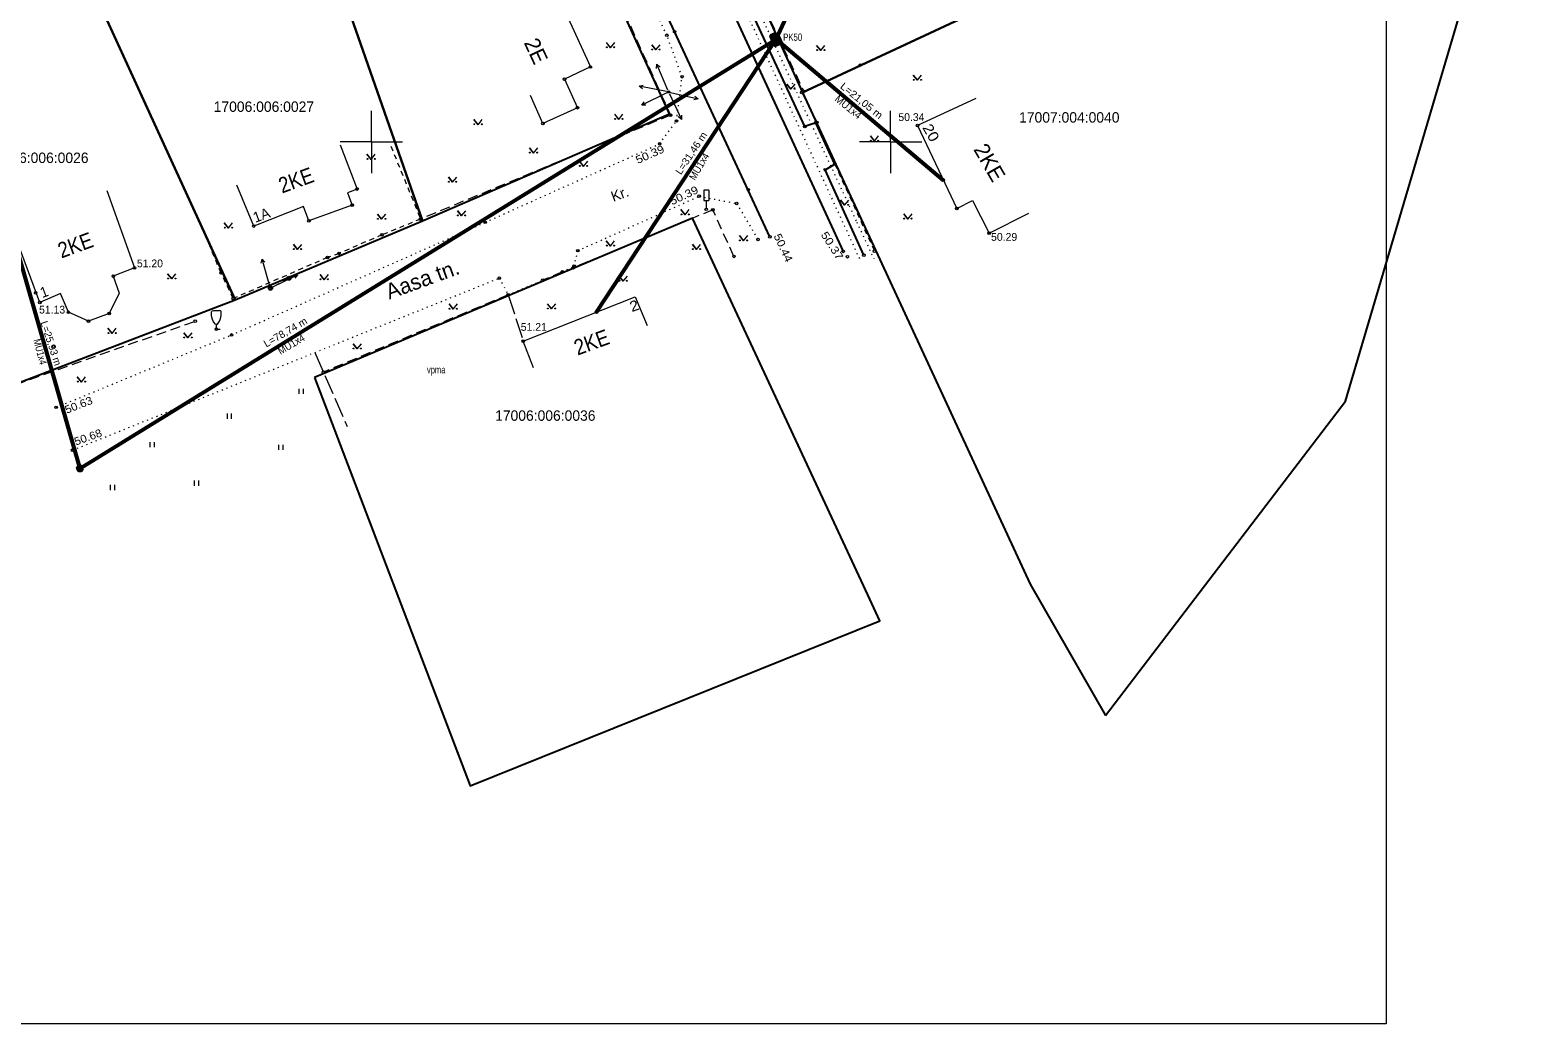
# Model space of a CAD drawing. Extents: x 641674 to 641912, y 6455065 to 6455350.
# Drawn here: x 641767.1 to 641912.3, y 6455065.1 to 6455160.8 of the extents above; entities that cross this region are included whole.
import ezdxf
from ezdxf.enums import TextEntityAlignment as Align

# ---------------------------------------------------------------- set-up
doc = ezdxf.new("R2010")
doc.units = 0
doc.header["$LTSCALE"] = 0.32
doc.header["$PDMODE"] = 32
doc.header["$PDSIZE"] = 0.16
for name, pattern in [('DOTTED', [1.5, 0.3, -1.2]), ('LONG_DASHED', [7.5, 6, -1.5]), ('MEDIUM_DASHED', [4.5, 3, -1.5]), ('SHORT_DASHED', [2.7, 1.5, -1.2])]:
    doc.linetypes.add(name, pattern=pattern)
for name, color, linetype, lineweight in [('1', 7, 'Continuous', 13), ('16', 7, 'Continuous', 53), ('17', 7, 'DOTTED', 13), ('2', 7, 'Continuous', 13), ('20', 7, 'Continuous', 13), ('26', 7, 'Continuous', 13), ('28', 7, 'SHORT_DASHED', 13), ('30', 7, 'Continuous', 25), ('40', 7, 'Continuous', 25), ('41', 7, 'Continuous', 13), ('44', 7, 'Continuous', 13), ('61', 7, 'Continuous', 13), ('62', 7, 'Continuous', 13), ('63', 7, 'Continuous', 13)]:
    doc.layers.add(name, color=color, linetype=linetype, lineweight=lineweight)
doc.layers.add('58', color=7, linetype='Continuous')
doc.layers.add('59', color=7, linetype='Continuous')

msp = doc.modelspace()

# ---------------------------------------------------------------- hatches: boundary and pattern name
at = {"layer": '26'}
for points in [[(641838.9131, 6455160.0463, 1), (641838.8895, 6455160.1015, 1)], [(641839.0705, 6455159.6785, 1), (641839.0469, 6455159.7337, 1)]]:
    msp.add_hatch(color=256, dxfattribs=at).paths.add_polyline_path(points)

# ---------------------------------------------------------------- linework, layer by layer
at = {"layer": '1'}
for points in [[(641812.28, 6455162.72), (641817.51, 6455165.09), (641821.09, 6455157.22), (641818.6, 6455156.05), (641819.85, 6455153.3), (641816.52, 6455151.78), (641815.33, 6455154.47)], [(641858.22, 6455154.2), (641852.6, 6455151.58), (641856.38, 6455143.6), (641857.9, 6455144.36), (641859.5, 6455141.23), (641863.3, 6455143.14)], [(641774.51, 6455145.32), (641777.19, 6455137.88), (641775.15, 6455137.08), (641775.7, 6455135.44), (641774.76, 6455133.5), (641772.76, 6455132.76), (641770.82, 6455133.61), (641770.07, 6455135.41), (641768.07, 6455134.56), (641764.74, 6455143.57)], [(641815.62, 6455128.28), (641814.63, 6455130.83), (641825.4, 6455135.11), (641826.55, 6455132.33)]]:
    msp.add_lwpolyline(points, dxfattribs=at)
at = {"layer": '16'}
msp.add_line((641844.35, 6455171.62), (641838.97, 6455159.9), dxfattribs=at)
for points in [[(641764.76, 6455143.5), (641771.94, 6455118.58), (641838.97, 6455159.9)], [(641821.68, 6455133.62), (641838.97, 6455159.9), (641855.06, 6455146.33)]]:
    msp.add_lwpolyline(points, dxfattribs=at)
for centre in [(641838.97, 6455159.9), (641771.94, 6455118.58)]:
    msp.add_circle(centre, 0.2, dxfattribs=at)
at = {"layer": '17'}
for points in [[(641754.57, 6455251.41), (641788.79, 6455262.94), (641797.83, 6455243.53), (641805.19, 6455227.73), (641818.34, 6455200.48), (641828.14, 6455179.76), (641847.13, 6455138.49)], [(641794.96, 6455254.4), (641806.37, 6455229.76), (641811.57, 6455218.02), (641816.25, 6455207.12), (641819.63, 6455200.18), (641823.79, 6455191.63), (641824.31, 6455190.56), (641829.02, 6455180.42), (641836.36, 6455164.65), (641838.36, 6455160.33)], [(641838.89, 6455159.2), (641846.74, 6455142.29), (641848.39, 6455138.75)]]:
    msp.add_lwpolyline(points, dxfattribs=at)
at = {"layer": '2'}
msp.add_lwpolyline([(641796.98, 6455149.73), (641798.62, 6455145.47), (641797.71, 6455145.1), (641798.16, 6455143.92), (641793.99, 6455142.41), (641793.46, 6455143.78), (641788.67, 6455141.91), (641787.05, 6455145.84)], dxfattribs=at)
at = {"layer": '20'}
msp.add_line((641828.63, 6455154.82), (641828.63, 6455154.81), dxfattribs=at)
msp.add_line((641828.63, 6455154.82), (641828.63, 6455154.81), dxfattribs=at)
msp.add_line((641828.63, 6455154.82), (641828.63, 6455154.81), dxfattribs=at)
msp.add_circle((641828.63, 6455154.81), 0.0004, dxfattribs=at)
msp.add_arc((641828.631, 6455154.814), 0.0004, 179.93931, 0.0607, dxfattribs=at)
msp.add_point((641828.63, 6455154.82), dxfattribs=at)
at = {"layer": '26'}
for p, q in [((641832.5, 6455145.37), (641832.5, 6455144.37)), ((641832, 6455144.37), (641832.5, 6455144.37)), ((641832.25, 6455144.37), (641832.25, 6455143.62))]:
    msp.add_line(p, q, dxfattribs=at)
at = {"layer": '26', "linetype": 'MEDIUM_DASHED'}
msp.add_line((641790.28, 6455135.94), (641792.05, 6455136.88), dxfattribs=at)
at = {"layer": '26', "lineweight": 53}
msp.add_lwpolyline([(641839.06, 6455160.47), (641839.45, 6455159.55), (641838.9, 6455159.31), (641838.51, 6455160.23)], close=True, dxfattribs=at)
at = {"layer": '26'}
msp.add_lwpolyline([(641832.5, 6455145.37), (641832, 6455145.37), (641832, 6455144.37)], dxfattribs=at)
at = {"layer": '26', "lineweight": 53}
for centre in [(641838.9013, 6455160.0739), (641839.0587, 6455159.7061)]:
    msp.add_circle(centre, 0.03, dxfattribs=at)
at = {"layer": '26'}
for centre, radius in [((641832.25, 6455143.52), 0.1), ((641790.28, 6455135.94), 0.2), ((641792.05, 6455136.88), 0.2)]:
    msp.add_circle(centre, radius, dxfattribs=at)
at = {"layer": '28', "linetype": 'MEDIUM_DASHED'}
for p, q in [((641834.73, 6455169.55), (641841.64, 6455154.87)), ((641818.39, 6455137.51), (641816.52, 6455136.7)), ((641813.17, 6455135.29), (641795.38, 6455127.85))]:
    msp.add_line(p, q, dxfattribs=at)
at = {"layer": '28'}
msp.add_line((641844.63, 6455147.88), (641848.45, 6455139.49), dxfattribs=at)
at = {"layer": '28', "linetype": 'MEDIUM_DASHED'}
for points in [[(641821.99, 6455167.74), (641828.8, 6455152.58), (641804.74, 6455142.58)], [(641834.92, 6455138.99), (641832.88, 6455143.47), (641819.45, 6455137.9)]]:
    msp.add_lwpolyline(points, dxfattribs=at)
at = {"layer": '28'}
for points in [[(641852.11, 6455159.72), (641847.1, 6455157.41), (641841.46, 6455154.77), (641842.91, 6455151.89)], [(641801.87, 6455149.61), (641804.74, 6455142.58), (641801.02, 6455141.06), (641796.89, 6455139.28)], [(641796.89, 6455139.28), (641795.78, 6455138.89), (641786.7, 6455134.93), (641785.53, 6455137.39), (641783.43, 6455142.44)]]:
    msp.add_lwpolyline(points, dxfattribs=at)
at = {"layer": '30'}
for points in [[(641790.11, 6455260.84), (641797.49, 6455243.1), (641806.17, 6455224.3), (641815.36, 6455204.4), (641824.94, 6455183.83), (641834.47, 6455163.26), (641845.44, 6455139.47)], [(641838.38, 6455140.87), (641829.2, 6455160.62), (641819.75, 6455181.03), (641810.28, 6455201.82), (641800.87, 6455221.69), (641792.3, 6455240.63), (641786.31, 6455252.76), (641783.37, 6455256.35)], [(641842.8, 6455151.84), (641841.74, 6455151.49), (641833.61, 6455169.02), (641834.73, 6455169.7)], [(641847.42, 6455139.11), (641843.71, 6455147.33), (641844.63, 6455147.88), (641842.8, 6455151.84)]]:
    msp.add_lwpolyline(points, dxfattribs=at)
at = {"layer": '30', "linetype": 'DOTTED', "lineweight": 13}
for points in [[(641829.92, 6455156.28), (641828.46, 6455160.27), (641818.83, 6455180.6), (641809.22, 6455201), (641803.2, 6455211.22), (641801.01, 6455211.67), (641785.85, 6455205), (641768.79, 6455197.26), (641769.07, 6455195.56), (641770.79, 6455190.94)], [(641769.65, 6455124.46), (641786.54, 6455131.43), (641810.97, 6455142.27), (641827.76, 6455149.82), (641829.39, 6455152.02), (641829.92, 6455156.28)], [(641818.39, 6455137.51), (641819.53, 6455138.05), (641819.88, 6455139.54), (641831.57, 6455144.78), (641835.18, 6455144.08), (641837.23, 6455140.61)], [(641771.23, 6455120.34), (641812.32, 6455136.9), (641813.17, 6455135.29), (641816.52, 6455136.7)]]:
    msp.add_lwpolyline(points, dxfattribs=at)
at = {"layer": '40'}
for points in [[(641841.52, 6455154.76), (641912.33, 6455187.79), (641889.68, 6455201.4), (641832.46, 6455174.63)], [(641870.71, 6455094.8), (641893.82, 6455125.06), (641912.33, 6455187.79), (641841.52, 6455154.76), (641863.43, 6455107.43)], [(641804.93, 6455142.42), (641828.72, 6455152.71), (641814.9, 6455182.96), (641793.94, 6455173.83)], [(641786.89, 6455134.82), (641804.93, 6455142.42), (641793.94, 6455173.83), (641791.85, 6455173.08), (641773.3, 6455164.44)], [(641744.46, 6455118.58), (641786.89, 6455134.82), (641769.97, 6455171.73), (641746.52, 6455160.78), (641732.79, 6455154.37)], [(641794.53, 6455127.34), (641809.51, 6455088.02), (641848.98, 6455103.91), (641847.81, 6455106.42), (641830.93, 6455142.66)]]:
    msp.add_lwpolyline(points, close=True, dxfattribs=at)
at = {"layer": '41', "linetype": 'LONG_DASHED'}
for p, q in [((641813.17, 6455135.29), (641814.63, 6455130.83)), ((641794.55, 6455129.74), (641797.67, 6455122.63))]:
    msp.add_line(p, q, dxfattribs=at)
at = {"layer": '41'}
for p, q in [((641793.05, 6455125.75), (641793.05, 6455126.25)), ((641793.45, 6455125.75), (641793.45, 6455126.25)), ((641786.14, 6455123.36), (641786.14, 6455123.86)), ((641786.54, 6455123.36), (641786.54, 6455123.86)), ((641778.71, 6455120.62), (641778.71, 6455121.12)), ((641779.11, 6455120.62), (641779.11, 6455121.12)), ((641791.1, 6455120.36), (641791.1, 6455120.86)), ((641791.5, 6455120.36), (641791.5, 6455120.86)), ((641782.97, 6455116.92), (641782.97, 6455117.42)), ((641783.37, 6455116.92), (641783.37, 6455117.42)), ((641774.89, 6455116.49), (641774.89, 6455116.99)), ((641775.29, 6455116.49), (641775.29, 6455116.99))]:
    msp.add_line(p, q, dxfattribs=at)
at = {"layer": '44'}
for p, q in [((641823.03, 6455159.07), (641822.63, 6455159.57)), ((641827.4, 6455158.86), (641827, 6455159.36)), ((641843.27, 6455158.8), (641842.87, 6455159.3)), ((641852.58, 6455155.94), (641852.18, 6455156.44)), ((641840.4, 6455155.08), (641840, 6455155.58)), ((641810.27, 6455151.66), (641809.87, 6455152.16)), ((641823.83, 6455152.18), (641823.43, 6455152.68)), ((641848.45, 6455150.08), (641848.05, 6455150.58)), ((641815.62, 6455148.93), (641815.22, 6455149.43)), ((641799.97, 6455148.32), (641799.57, 6455148.82)), ((641820.43, 6455147.65), (641820.03, 6455148.15)), ((641807.82, 6455146.13), (641807.42, 6455146.63)), ((641808.69, 6455142.89), (641808.29, 6455143.39)), ((641830.21, 6455142.99), (641829.81, 6455143.49)), ((641845.57, 6455143.91), (641845.17, 6455144.41)), ((641786.23, 6455141.71), (641785.83, 6455142.21)), ((641800.99, 6455142.56), (641800.59, 6455143.06)), ((641851.67, 6455142.58), (641851.27, 6455143.08)), ((641823.02, 6455139.98), (641822.62, 6455140.48)), ((641835.84, 6455140.49), (641835.44, 6455140.99)), ((641792.9, 6455139.65), (641792.5, 6455140.15)), ((641831.31, 6455139.65), (641830.91, 6455140.15)), ((641780.78, 6455136.82), (641780.38, 6455137.32)), ((641795.46, 6455136.75), (641795.06, 6455137.25)), ((641824.25, 6455136.6), (641823.85, 6455137.1)), ((641784.79, 6455133.78), (641785.36, 6455133.78)), ((641807.89, 6455133.91), (641807.49, 6455134.41)), ((641817.35, 6455133.93), (641816.95, 6455134.43)), ((641775.03, 6455131.57), (641774.63, 6455132.07)), ((641784.98, 6455132.46), (641785.17, 6455132.46)), ((641785.07, 6455131.98), (641785.07, 6455132.46)), ((641785.07, 6455131.98), (641785.45, 6455131.98)), ((641782.34, 6455131.14), (641781.94, 6455131.64)), ((641798.64, 6455130.08), (641798.24, 6455130.58)), ((641772.08, 6455126.9), (641771.68, 6455127.4))]:
    msp.add_line(p, q, dxfattribs=at)
at = {"layer": '44', "linetype": 'MEDIUM_DASHED'}
msp.add_line((641765.75, 6455126.67), (641783.04, 6455132.76), dxfattribs=at)
at = {"layer": '44'}
for points in [[(641822.62, 6455159.58), (641823.03, 6455159.07), (641823.43, 6455159.57)], [(641827, 6455159.36), (641827.4, 6455158.86), (641827.8, 6455159.36)], [(641842.86, 6455159.3), (641843.27, 6455158.8), (641843.67, 6455159.3)], [(641852.17, 6455156.44), (641852.58, 6455155.94), (641852.98, 6455156.44)], [(641840, 6455155.58), (641840.4, 6455155.08), (641840.8, 6455155.58)], [(641809.86, 6455152.16), (641810.27, 6455151.66), (641810.67, 6455152.16)], [(641823.42, 6455152.68), (641823.83, 6455152.18), (641824.23, 6455152.68)], [(641848.05, 6455150.58), (641848.45, 6455150.08), (641848.85, 6455150.58)], [(641815.22, 6455149.44), (641815.62, 6455148.93), (641816.02, 6455149.43)], [(641799.56, 6455148.82), (641799.97, 6455148.32), (641800.37, 6455148.82)], [(641820.03, 6455148.16), (641820.43, 6455147.65), (641820.83, 6455148.15)], [(641807.42, 6455146.64), (641807.82, 6455146.13), (641808.22, 6455146.63)], [(641808.29, 6455143.4), (641808.69, 6455142.89), (641809.09, 6455143.39)], [(641829.8, 6455143.5), (641830.21, 6455142.99), (641830.61, 6455143.49)], [(641845.17, 6455144.42), (641845.57, 6455143.91), (641845.97, 6455144.41)], [(641785.82, 6455142.22), (641786.23, 6455141.71), (641786.63, 6455142.21)], [(641800.58, 6455143.06), (641800.99, 6455142.56), (641801.39, 6455143.06)], [(641851.27, 6455143.08), (641851.67, 6455142.58), (641852.07, 6455143.08)], [(641822.62, 6455140.48), (641823.02, 6455139.98), (641823.42, 6455140.48)], [(641835.44, 6455141), (641835.84, 6455140.49), (641836.24, 6455140.99)], [(641792.5, 6455140.16), (641792.9, 6455139.65), (641793.3, 6455140.15)], [(641830.91, 6455140.16), (641831.31, 6455139.65), (641831.71, 6455140.15)], [(641780.38, 6455137.32), (641780.78, 6455136.82), (641781.18, 6455137.32)], [(641795.06, 6455137.26), (641795.46, 6455136.75), (641795.86, 6455137.25)], [(641823.84, 6455137.1), (641824.25, 6455136.6), (641824.65, 6455137.1)], [(641784.98, 6455132.46), (641784.83, 6455132.66), (641784.77, 6455132.76), (641784.69, 6455132.93), (641784.63, 6455133.14), (641784.61, 6455133.29), (641784.6, 6455133.6), (641784.6, 6455133.64), (641784.63, 6455133.7), (641784.67, 6455133.74), (641784.79, 6455133.78)], [(641785.17, 6455132.46), (641785.32, 6455132.66), (641785.38, 6455132.76), (641785.45, 6455132.93), (641785.51, 6455133.14), (641785.53, 6455133.29), (641785.55, 6455133.6), (641785.55, 6455133.64), (641785.52, 6455133.7), (641785.48, 6455133.74), (641785.36, 6455133.78)], [(641807.48, 6455134.42), (641807.89, 6455133.91), (641808.29, 6455134.41)], [(641816.94, 6455134.44), (641817.35, 6455133.93), (641817.75, 6455134.43)], [(641774.62, 6455132.08), (641775.03, 6455131.57), (641775.43, 6455132.07)], [(641781.94, 6455131.64), (641782.34, 6455131.14), (641782.74, 6455131.64)], [(641798.24, 6455130.58), (641798.64, 6455130.08), (641799.04, 6455130.58)], [(641771.67, 6455127.4), (641772.08, 6455126.9), (641772.48, 6455127.4)]]:
    msp.add_lwpolyline(points, dxfattribs=at)
for centre in [(641822.675, 6455159.115), (641823.385, 6455159.115), (641827.045, 6455158.905), (641827.755, 6455158.905), (641842.915, 6455158.845), (641843.625, 6455158.845), (641840.045, 6455155.125), (641840.755, 6455155.125), (641852.225, 6455155.985), (641852.935, 6455155.985), (641823.475, 6455152.225), (641824.185, 6455152.225), (641809.915, 6455151.705), (641810.625, 6455151.705), (641848.095, 6455150.125), (641848.805, 6455150.125), (641799.615, 6455148.365), (641800.325, 6455148.365), (641815.265, 6455148.975), (641815.975, 6455148.975), (641820.075, 6455147.695), (641820.785, 6455147.695), (641807.465, 6455146.175), (641808.175, 6455146.175), (641845.215, 6455143.955), (641845.925, 6455143.955), (641800.635, 6455142.605), (641801.345, 6455142.605), (641808.335, 6455142.935), (641809.045, 6455142.935), (641829.855, 6455143.035), (641830.565, 6455143.035), (641851.315, 6455142.625), (641852.025, 6455142.625), (641785.875, 6455141.755), (641786.585, 6455141.755), (641835.485, 6455140.535), (641836.195, 6455140.535), (641792.545, 6455139.695), (641793.255, 6455139.695), (641822.665, 6455140.025), (641823.375, 6455140.025), (641830.955, 6455139.695), (641831.665, 6455139.695), (641780.425, 6455136.865), (641781.135, 6455136.865), (641795.105, 6455136.795), (641795.815, 6455136.795), (641823.895, 6455136.645), (641824.605, 6455136.645), (641807.535, 6455133.955), (641808.245, 6455133.955), (641816.995, 6455133.975), (641817.705, 6455133.975), (641774.675, 6455131.615), (641775.385, 6455131.615), (641781.985, 6455131.185), (641782.695, 6455131.185), (641798.285, 6455130.125), (641798.995, 6455130.125), (641771.725, 6455126.945), (641772.435, 6455126.945)]:
    msp.add_circle(centre, 0.045, dxfattribs=at)
at = {"layer": '61'}
for p, q in [((641828.55, 6455154.99), (641827.5, 6455157.48)), ((641828.43, 6455154.85), (641825.78, 6455155.37)), ((641828.45, 6455154.72), (641826.03, 6455153.53)), ((641828.71, 6455154.63), (641829.85, 6455152.18)), ((641828.82, 6455154.77), (641831.46, 6455154.16)), ((641790.22, 6455136.13), (641789.47, 6455138.73)), ((641790.46, 6455136.03), (641792.88, 6455137.21))]:
    msp.add_line(p, q, dxfattribs=at)
msp.add_lwpolyline([(641897.71, 6455350.13), (641897.71, 6455065.13), (641692.71, 6455065.13), (641692.71, 6455350.13)], close=True, dxfattribs=at)
for points in [[(641827.47, 6455157.08), (641827.5, 6455157.48), (641827.81, 6455157.21)], [(641826.1, 6455155.12), (641825.78, 6455155.37), (641826.18, 6455155.47)], [(641826.43, 6455153.53), (641826.03, 6455153.53), (641826.28, 6455153.85)], [(641831.15, 6455154.42), (641831.46, 6455154.16), (641831.05, 6455154.07)], [(641829.86, 6455152.58), (641829.85, 6455152.18), (641829.53, 6455152.44)], [(641789.4, 6455138.33), (641789.47, 6455138.73), (641789.75, 6455138.42)], [(641792.48, 6455137.22), (641792.88, 6455137.21), (641792.63, 6455136.89)]]:
    msp.add_lwpolyline(points, dxfattribs=at)
at = {"layer": '62'}
for centre in [(641829.2, 6455160.62), (641828.46, 6455160.27), (641838.97, 6455159.9), (641821.09, 6455157.22), (641829.92, 6455156.28), (641847.1, 6455157.41), (641818.6, 6455156.05), (641828.63, 6455154.81), (641841.46, 6455154.77), (641841.64, 6455154.87), (641819.85, 6455153.3), (641828.8, 6455152.58), (641829.39, 6455152.02), (641842.91, 6455151.89), (641816.52, 6455151.78), (641841.74, 6455151.49), (641842.8, 6455151.84), (641852.6, 6455151.58), (641827.76, 6455149.82), (641844.63, 6455147.88), (641843.71, 6455147.33), (641855.06, 6455146.33), (641798.62, 6455145.47), (641831.57, 6455144.78), (641836.3, 6455145.41), (641836.3, 6455145.41), (641798.16, 6455143.92), (641832.25, 6455143.52), (641832.88, 6455143.47), (641835.18, 6455144.08), (641856.38, 6455143.6), (641788.67, 6455141.91), (641793.99, 6455142.41), (641804.74, 6455142.58), (641810.97, 6455142.27), (641801.02, 6455141.06), (641837.23, 6455140.61), (641838.38, 6455140.87), (641859.5, 6455141.23), (641795.78, 6455138.89), (641796.89, 6455139.28), (641819.88, 6455139.54), (641834.92, 6455138.99), (641845.44, 6455139.47), (641845.84, 6455138.96), (641847.42, 6455139.11), (641848.45, 6455139.49), (641777.19, 6455137.88), (641785.53, 6455137.39), (641818.39, 6455137.51), (641819.45, 6455137.9), (641819.53, 6455138.05), (641775.15, 6455137.08), (641790.28, 6455135.94), (641792.05, 6455136.88), (641812.32, 6455136.9), (641816.52, 6455136.7), (641767.67, 6455135.49), (641768.07, 6455134.56), (641786.7, 6455134.93), (641813.17, 6455135.29), (641770.82, 6455133.61), (641774.76, 6455133.5), (641821.68, 6455133.63), (641772.76, 6455132.76), (641783.04, 6455132.76), (641785.07, 6455131.98), (641769.4, 6455130.34), (641786.54, 6455131.43), (641814.63, 6455130.83), (641795.38, 6455127.85), (641769.65, 6455124.46), (641771.23, 6455120.34)]:
    msp.add_circle(centre, 0.125, dxfattribs=at)
at = {"layer": '63'}
for p, q in [((641800, 6455150), (641800, 6455153)), ((641850, 6455150), (641850, 6455153)), ((641800, 6455150), (641797, 6455150)), ((641800, 6455150), (641803, 6455150)), ((641800, 6455150), (641800, 6455147)), ((641850, 6455150), (641847, 6455150)), ((641850, 6455150), (641853, 6455150)), ((641850, 6455150), (641850, 6455147))]:
    msp.add_line(p, q, dxfattribs=at)

# ---------------------------------------------------------------- texts
at = {"layer": '1'}
for s, height, rotation, p in [('2E', 1.5, 295, (641815.1783, 6455158.447)), ('2KE', 1.5, 300, (641858.8895, 6455147.65)), ('1A', 1, 20, (641789.589, 6455142.4963))]:
    msp.add_text(s, height=height, rotation=rotation, dxfattribs=at).set_placement(p, align=Align.CENTER)
for s, height, rotation, width, p in [('20', 1, 300, 1.15, (641853.4601, 6455150.645)), ('2KE', 1.5, 20, 0.9, (641793.0035, 6455145.62)), ('2KE', 1.5, 20, 0.9, (641771.7535, 6455139.37)), ('1', 1, 20, 0.95, (641768.654, 6455135.1016)), ('2', 1, 20, 1.15, (641825.479, 6455133.7689))]:
    msp.add_text(s, height=height, rotation=rotation, dxfattribs=dict(at, width=width)).set_placement(p, align=Align.CENTER)
at = {"layer": '1', "width": 0.9}
msp.add_text('2KE', height=1.5, rotation=20, dxfattribs=at).set_placement((641819.86, 6455129.44))
at = {"layer": '30'}
msp.add_text('Kr.', height=1, rotation=20, dxfattribs=at).set_placement((641824.099, 6455144.5263), align=Align.CENTER)
at = {"layer": '58'}
for s, p in [('17006:006:0027', (641789.65, 6455152.9)), ('17007:004:0040', (641867.21, 6455151.87)), ('17006:006:0026', (641767.93, 6455147.98)), ('17006:006:0036', (641816.75, 6455123.17))]:
    msp.add_text(s, height=1, dxfattribs=at).set_placement(p, align=Align.CENTER)
at = {"layer": '59'}
for s, p in [('50.34', (641850.75, 6455152.02)), ('50.29', (641859.68, 6455140.49)), ('51.20', (641777.42, 6455137.94)), ('51.13', (641768, 6455133.49)), ('51.21', (641814.39, 6455131.83))]:
    msp.add_text(s, height=0.75, dxfattribs=at).set_placement(p)
for s, rotation, width, p in [('50.39', 23.912, 1.15, (641825.66, 6455147.88)), ('50.39', 25.387, 1.15, (641828.96, 6455143.9)), ('50.44', 294.775, 1.15, (641838.72, 6455140.97)), ('50.37', 302.76, 1.2, (641843.24, 6455141.08)), ('50.63', 21.285, 1.1, (641770.66, 6455123.84)), ('50.68', 19.515, 1.1, (641771.54, 6455120.78))]:
    msp.add_text(s, height=0.75, rotation=rotation, dxfattribs=dict(at, width=width)).set_placement(p)
at = {"layer": '61'}
for s, width, p in [('PK50', 0.8, (641840.57, 6455159.74)), ('vpma', 0.75, (641806.24, 6455127.73))]:
    msp.add_text(s, height=0.7, dxfattribs=dict(at, width=width)).set_placement(p, align=Align.CENTER)
for s, height, rotation, width, p in [('L=21,05 m', 0.7, 321.269, 1.1, (641846.986, 6455153.7093)), ('L=31,46 m', 0.7, 56.431, 1.05, (641831.0882, 6455148.7365)), ('MU1x4', 0.6998, 59.167, 0.95, (641831.8667, 6455147.4607)), ('L=78,74 m', 0.7, 30.37, 1.05, (641791.893, 6455131.3913)), ('MU1x4', 0.6999, 284.467, 0.85, (641767.7606, 6455129.7274)), ('MU1x4', 0.6998, 30.756, 0.95, (641792.4611, 6455130.2247))]:
    msp.add_text(s, height=height, rotation=rotation, dxfattribs=dict(at, width=width)).set_placement(p, align=Align.CENTER)
for s, height, rotation, p in [('MU1x4', 0.6998, 320.919, (641845.7044, 6455153.0906)), ('L=25,93 m', 0.7, 288.204, (641768.8173, 6455130.5193))]:
    msp.add_text(s, height=height, rotation=rotation, dxfattribs=at).set_placement(p, align=Align.CENTER)
at = {"layer": '62'}
msp.add_text('Aasa tn.', height=1.5, rotation=20, dxfattribs=at).set_placement((641805.1685, 6455136.0835), align=Align.CENTER)

doc.saveas('drawing.dxf')
